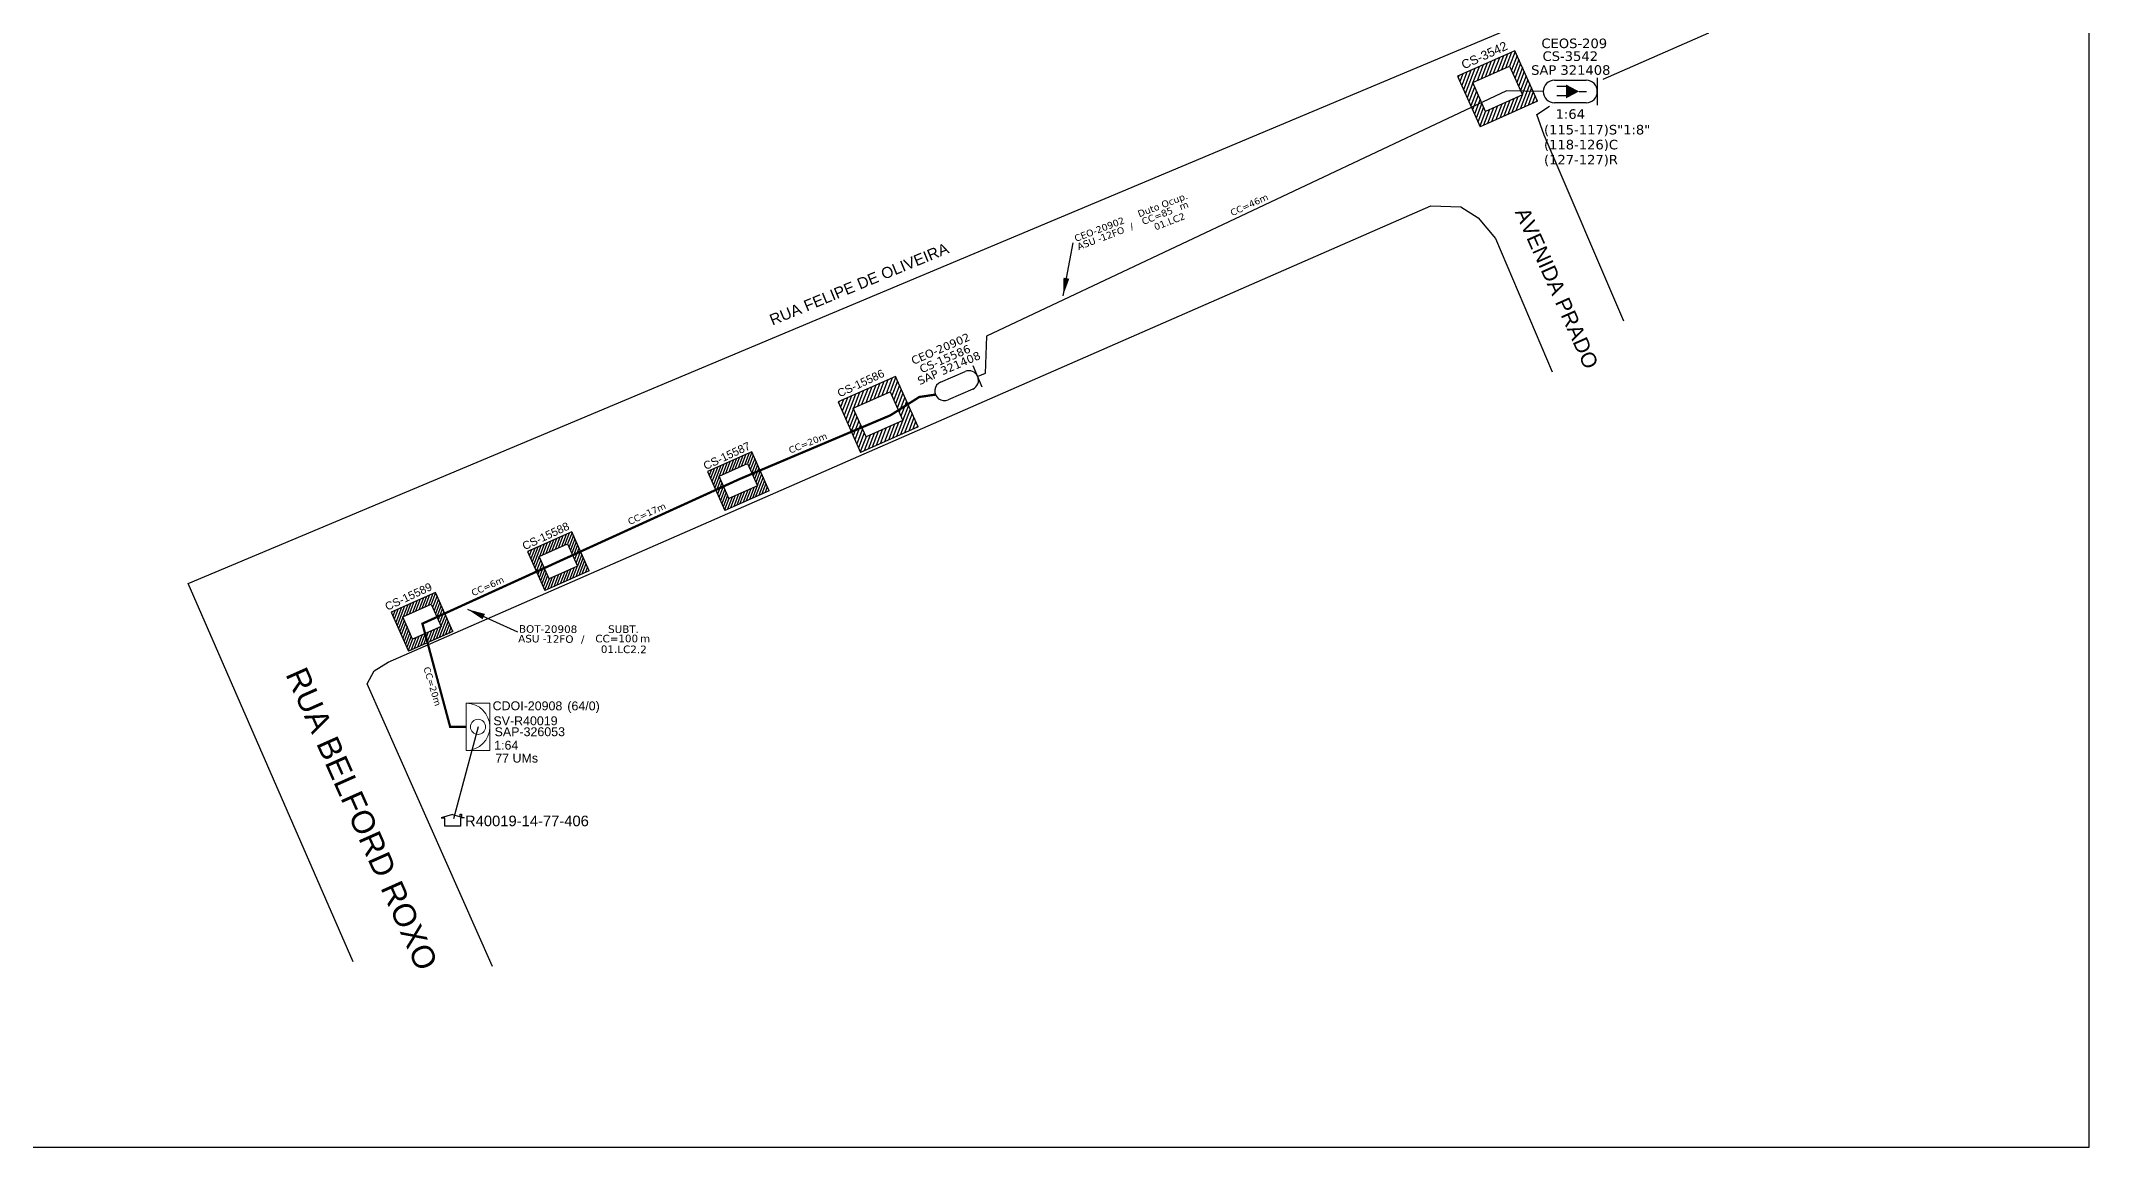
# Model space of a CAD drawing. Extents: x -4 to 837, y 1 to 595.
# Drawn here: x 376.4 to 837.2, y 1.3 to 250 of the extents above; entities that cross this region are included whole.
import ezdxf
from ezdxf.enums import TextEntityAlignment as Align

# ---------------------------------------------------------------- set-up
doc = ezdxf.new("R2010")
doc.units = 0
for name, color, linetype in [('10.0-Cartográfico', 4, 'Continuous'), ('10.1-Caixas Subterrâneas', 5, 'Continuous'), ('20.4-CEOS', 1, 'Continuous'), ('20.5-CEO', 1, 'Continuous'), ('CAP a instalar', 1, 'Continuous'), ('Comprimeto de lance', 7, 'Continuous'), ('label_cabos', 7, 'Continuous'), ('Segmento de Logradouro Texto', 238, 'Continuous'), ('surveys', 7, 'Continuous'), ('surveys legendas', 7, 'Continuous')]:
    doc.layers.add(name, color=color, linetype=linetype)
doc.layers.add("20.0-LEGENDA DOS CDO'S", color=1, linetype='Continuous', lineweight=0)
doc.layers.add('20.1-CDO_INTERIOR', color=1, linetype='Continuous', lineweight=0)
doc.layers.add('DROP DE CLIENTE', color=140, linetype='Continuous', plot=False)
doc.styles.add('ARIAL', font='arial.ttf')
doc.styles.add('siredit', font='verdana.ttf')
doc.linetypes.add('FENCELINE1', pattern='A,0.25,-0.1,[133,ltypeshp.shx,S=0.1,R=0,X=-0.1,Y=0],-0.1,1', length=1.45)
doc.dimstyles.new('CC', dxfattribs={"dimtxt": 0.8, "dimasz": 2, "dimexe": 0.18, "dimexo": 0.0625, "dimgap": 0.09, "dimtad": 0, "dimdec": 0, "dimrnd": 1, "dimzin": 0, "dimdsep": 46, "dimtxsty": 'siredit', "dimblk": 'NONE', "dimcen": 0, "dimse1": 1, "dimse2": 1, "dimsd1": 1, "dimsd2": 1, "dimclrt": 7, "dimadec": 0, "dimazin": 0, "dimtfac": 1, "dimtdec": 0, "dimtofl": 0, "dimtmove": 0, "dimatfit": 3, "dimfxl": 0, "dimtolj": 1, "dimtzin": 0, "dimarcsym": 0})

# ---------------------------------------------------------------- blocks, each defined once
blk = doc.blocks.new('SURVEY_SURVEY')
for p, q in [((0, 0.0000127), (-0.0000126, 0.000009)), ((-0.0000126, 0.000009), (-0.0000086, 0.000009)), ((-0.0000086, 0), (-0.0000086, 0.000009)), ((0.0000086, 0), (-0.0000086, 0)), ((0, 0.0000127), (0.0000126, 0.000009)), ((0.0000084, 0.0000132), (0.0000098, 0.0000132)), ((0.0000084, 0.0000103), (0.0000084, 0.0000132)), ((0.0000126, 0.000009), (0.0000086, 0.000009)), ((0.0000086, 0.000009), (0.0000086, 0)), ((0.0000098, 0.0000132), (0.0000098, 0.0000099))]:
    blk.add_line(p, q)
blk = doc.blocks.new('*U106')
at = {"layer": '20.4-CEOS', "color": 7, "style": 'siredit'}
for tag, p in [('FIBRAS_SPLITTER', (0, 0)), ('FIBRAS_TOP_C', (0, -4.13)), ('RESERVA_FINAIS', (0, -5.46))]:
    blk.add_attdef(tag, p, '', height=1.01, dxfattribs=at)
for tag, p, flags in [('ID_ATIVIDADE', (0, -6.77), 3), ('QTDE', (0, -9.4), 1), ('FATOR', (0, -8.09), 1), ('FID', (0, -10.71), 1)]:
    blk.add_attdef(tag, p, '', height=1.01, dxfattribs=dict(at, flags=flags))
blk = doc.blocks.new('Inst CB DT OCUP CFOA-SM-ASU-120-S-12')
at = {"layer": 'label_cabos', "color": 0, "style": 'siredit'}
for tag, flags, p in [('ID_ATIVIDADE', 3, (1.31, 2.67)), ('FATOR', 1, (11.56, 2.55))]:
    blk.add_attdef(tag, text='', height=1, rotation=359.69, dxfattribs=dict(at, flags=flags)).set_placement(p, align=Align.MIDDLE_CENTER)
for tag, p in [('TIPO_CABO', (1.26, 0)), ('DESTINO_CABO', (3.13, 1.26)), ('CABO', (4.69, -0.05)), ('/', (7.71, -0.05)), ('LANCE', (10.91, 0)), ('TIPO_CABO', (13.11, 1.24)), ('UND', (15.96, 0)), ('FID', (13.15, -1.41))]:
    blk.add_attdef(tag, text='', height=1, rotation=359.69, dxfattribs=at).set_placement(p, align=Align.MIDDLE_CENTER)
blk.add_attdef('QTDE', (12.43, -0.47), '', height=1, rotation=359.69, dxfattribs=at)
blk = doc.blocks.new('_None')
blk = doc.blocks.new('*X84')
at = {"color": 0, "linetype": 'Continuous'}
for p, q in [((-1.25, 0.34099), (-0.49099, 1.1)), ((-1.25, 0.517767), (-0.667767, 1.1)), ((-1.25, 0.694544), (-0.844544, 1.1)), ((-1.25, 0.87132), (-1.02132, 1.1)), ((-1.25, 1.048097), (-1.198097, 1.1)), ((-0.789214, 0.625), (-0.314214, 1.1)), ((-0.612437, 0.625), (-0.137437, 1.1)), ((-0.43566, 0.625), (0.03934, 1.1)), ((-0.258883, 0.625), (0.216117, 1.1)), ((-0.082107, 0.625), (0.392893, 1.1)), ((0.09467, 0.625), (0.56967, 1.1)), ((0.271447, 0.625), (0.746447, 1.1)), ((0.448223, 0.625), (0.923223, 1.1)), ((0.625, 0.625), (1.1, 1.1)), ((0.801777, 0.625), (1.25, 1.073223)), ((0.8035, 0.449947), (1.25, 0.896447)), ((-1.25, 0.164214), (-0.8035, 0.610714)), ((-1.25, -0.012563), (-0.8035, 0.433937)), ((-1.25, -0.18934), (-0.8035, 0.25716)), ((-1.25, -0.366117), (-0.8035, 0.080383)), ((0.8035, 0.27317), (1.25, 0.71967)), ((0.8035, 0.096393), (1.25, 0.542893)), ((0.8035, -0.080383), (1.25, 0.366117)), ((0.8035, -0.25716), (1.25, 0.18934)), ((0.8035, -0.433937), (1.25, 0.012563)), ((-1.25, -0.542893), (-0.8035, -0.096393)), ((-1.25, -0.71967), (-0.8035, -0.27317)), ((-1.25, -0.896447), (-0.8035, -0.449947)), ((-1.25, -1.073223), (-0.801777, -0.625)), ((-1.1, -1.1), (-0.625, -0.625)), ((-0.923223, -1.1), (-0.448223, -0.625)), ((-0.746447, -1.1), (-0.271447, -0.625)), ((-0.56967, -1.1), (-0.09467, -0.625)), ((-0.392893, -1.1), (0.082107, -0.625)), ((-0.216117, -1.1), (0.258883, -0.625)), ((-0.03934, -1.1), (0.43566, -0.625)), ((0.137437, -1.1), (0.612437, -0.625)), ((0.314214, -1.1), (0.789214, -0.625)), ((0.49099, -1.1), (1.25, -0.34099)), ((0.667767, -1.1), (1.25, -0.517767)), ((0.8035, -0.610714), (1.25, -0.164214)), ((0.844544, -1.1), (1.25, -0.694544)), ((1.02132, -1.1), (1.25, -0.87132)), ((1.198097, -1.1), (1.25, -1.048097))]:
    blk.add_line(p, q, dxfattribs=at)

msp = doc.modelspace()

# ---------------------------------------------------------------- linework, layer by layer
for p, q in [((837.17, 1.26), (837.17, 595.26)), ((-3.83, 1.26), (837.17, 1.26))]:
    msp.add_line(p, q)
at = {"layer": '10.0-Cartográfico'}
for points in [[(446.61, 42.87), (409.47, 127.95), (780.48, 283.72)], [(727.82, 241.37), (751.59, 251.8)], [(732.5, 186.94), (714.58, 228.82), (712.96, 233.45), (715.75, 235.31)], [(477.98, 41.85), (449.77, 105.44), (451.37, 108.31), (454.48, 110.27), (689.05, 212.87), (695.84, 212.66), (699.71, 210.21), (703.63, 205.54), (716.41, 175.6)]]:
    msp.add_lwpolyline(points, dxfattribs=at)
at = {"layer": '10.1-Caixas Subterrâneas', "color": 30}
for p, q in [((708.01, 247.79, 0.42), (695.1, 242.04, 0.42)), ((698.5, 240.61, 0.42), (706.8, 244.31, 0.42)), ((706.8, 244.31, 0.42), (709.67, 237.85, 0.42)), ((713.07, 236.42, 0.42), (708.01, 247.79, 0.42)), ((695.1, 242.04, 0.42), (700.16, 230.67, 0.42)), ((701.37, 234.15, 0.42), (698.5, 240.61, 0.42)), ((713.07, 236.42, 0.42), (700.16, 230.67, 0.42)), ((709.67, 237.85, 0.42), (701.37, 234.15, 0.42)), ((568.64, 174.56, 0.42), (555.73, 168.81, 0.42)), ((559.12, 167.38, 0.42), (567.42, 171.08, 0.42)), ((567.42, 171.08, 0.42), (570.3, 164.62, 0.42)), ((573.7, 163.2, 0.42), (568.64, 174.56, 0.42)), ((555.73, 168.81, 0.42), (560.79, 157.44, 0.42)), ((562, 160.93, 0.42), (559.12, 167.38, 0.42)), ((573.7, 163.2, 0.42), (560.79, 157.44, 0.42)), ((570.3, 164.62, 0.42), (562, 160.93, 0.42)), ((536.28, 157.62, 0.32), (526.31, 153.18, 0.32)), ((540.18, 148.85, 0.32), (536.28, 157.62, 0.32)), ((526.31, 153.18, 0.32), (530.22, 144.41, 0.32)), ((528.93, 152.08, 0.32), (535.34, 154.94, 0.32)), ((531.15, 147.1, 0.32), (528.93, 152.08, 0.32)), ((535.34, 154.94, 0.32), (537.56, 149.95, 0.32)), ((540.18, 148.85, 0.32), (530.22, 144.41, 0.32)), ((537.56, 149.95, 0.32), (531.15, 147.1, 0.32)), ((495.81, 139.58, 0.32), (485.84, 135.14, 0.32)), ((499.72, 130.81, 0.32), (495.81, 139.58, 0.32)), ((485.84, 135.14, 0.32), (489.75, 126.37, 0.32)), ((488.46, 134.04, 0.32), (494.87, 136.89, 0.32)), ((490.68, 129.06, 0.32), (488.46, 134.04, 0.32)), ((494.87, 136.89, 0.32), (497.09, 131.91, 0.32)), ((499.72, 130.81, 0.32), (489.75, 126.37, 0.32)), ((497.09, 131.91, 0.32), (490.68, 129.06, 0.32)), ((465.12, 125.99, 0.32), (455.15, 121.55, 0.32)), ((469.02, 117.22, 0.32), (465.12, 125.99, 0.32)), ((455.15, 121.55, 0.32), (459.06, 112.78, 0.32)), ((457.77, 120.45, 0.32), (464.18, 123.3, 0.32)), ((459.99, 115.46, 0.32), (457.77, 120.45, 0.32)), ((464.18, 123.3, 0.32), (466.4, 118.32, 0.32)), ((469.02, 117.22, 0.32), (459.06, 112.78, 0.32)), ((466.4, 118.32, 0.32), (459.99, 115.46, 0.32))]:
    msp.add_line(p, q, dxfattribs=at)
at = {"layer": '20.1-CDO_INTERIOR', "color": 1, "lineweight": 18}
msp.add_lwpolyline([(477.37, 90.43), (477.37, 101.05), (472.06, 101.05), (472.05, 90.43)], close=True, dxfattribs=at)
msp.add_circle((474.71, 95.74), 1.7, dxfattribs=at)
msp.add_arc((472.06, 95.74), 5.31, 269.9724, 89.9724, dxfattribs=at)
at = {"layer": '20.4-CEOS', "color": 7}
for p, q in [((716.91, 241.16), (724.01, 241.16)), ((724.01, 236.1), (716.91, 236.1))]:
    msp.add_line(p, q, dxfattribs=at)
for points in [[(719.62, 239.73), (717.46, 239.73)], [(726.54, 241.68), (726.54, 235.58)], [(719.62, 237.63), (717.46, 237.63)], [(722.42, 238.63), (724.13, 238.63)]]:
    msp.add_lwpolyline(points, dxfattribs=at)
msp.add_lwpolyline([(722.42, 238.63, 0, 3.13, 0), (719.49, 238.63, 3.13, 3.13, 0)], format="xyseb", dxfattribs=at)
for centre, start, end in [((716.91, 238.63), 90, 270), ((724.01, 238.63), 270, 90)]:
    msp.add_arc(centre, 2.53, start, end, dxfattribs=at)
at = {"layer": '20.5-CEO', "color": 5}
for p, q in [((578.76, 173.24), (584.31, 175.64)), ((586.02, 171.68), (580.47, 169.28))]:
    msp.add_line(p, q, dxfattribs=at)
msp.add_lwpolyline([(588.17, 172.13), (586.11, 176.9)], dxfattribs=at)
for centre, start, end in [((585.16, 173.66), 293.3994, 113.3994), ((579.62, 171.26), 113.3994, 293.3994)]:
    msp.add_arc(centre, 2.15, start, end, dxfattribs=at)
at = {"layer": 'CAP a instalar', "color": 7, "linetype": 'FENCELINE1', "ltscale": 5}
for p, q in [((706.12, 238.8), (589.09, 183.58)), ((714.37, 238.63), (706.12, 238.8)), ((589.09, 183.58), (588.79, 175.23)), ((588.79, 175.23), (587.14, 174.52))]:
    msp.add_line(p, q, dxfattribs=at)
at = {"layer": 'CAP a instalar', "linetype": 'FENCELINE1', "ltscale": 5, "const_width": 0.508}
msp.add_lwpolyline([(577.6, 170.45), (573.99, 169.92), (567.49, 165.8), (533.46, 151.42), (492.31, 132.67), (462.2, 118.95), (468.44, 95.74), (472.06, 95.74)], dxfattribs=at)
at = {"layer": 'DROP DE CLIENTE', "elevation": 0.3}
msp.add_lwpolyline([(474.71, 95.74), (469.19, 75.08)], dxfattribs=at)

# ---------------------------------------------------------------- block references
at = {"layer": '10.1-Caixas Subterrâneas', "color": 30}
for p, xscale, yscale, zscale, rotation in [((704.08, 239.23, 0.42), 5.654291791960837, 5.654291791960837, 11.30858358392167, 204.0092285463665), ((564.71, 166, 0.42), 5.654291791960837, 5.654291791960837, 11.30858358392167, 204.0092285463666), ((533.25, 151.02, 0.32), 4.364906448222609, 4.364906448222609, 8.729812896445216, 204.0092285463665), ((492.78, 132.97, 0.32), 4.364906448222609, 4.364906448222609, 8.729812896445216, 204.0092285463665), ((462.09, 119.38, 0.32), 4.364906448222609, 4.364906448222609, 8.729812896445216, 204.0092285463665)]:
    msp.add_blockref('*X84', p, dxfattribs=dict(at, xscale=xscale, yscale=yscale, zscale=zscale, rotation=rotation))
at = {"layer": '20.4-CEOS', "color": 0, "lineweight": 0}
ref = msp.add_blockref('*U106', (714.54, 228.96), dxfattribs=dict(at, xscale=2.125, yscale=2.125, zscale=2.125))
ref.add_attrib('FIBRAS_SPLITTER', '(115-117)S"1:8"', (714.54, 228.96), dxfattribs={"color": 7, "height": 2.1456, "style": 'siredit'})
ref.add_attrib('FIBRAS_TOP_C', '(118-126)C', (714.54, 225.6), dxfattribs={"color": 7, "height": 2.146, "style": 'siredit'})
ref.add_attrib('RESERVA_FINAIS', '(127-127)R', (714.54, 222.21), dxfattribs={"color": 7, "height": 2.146, "style": 'siredit'})
at = {"layer": 'label_cabos', "color": 0, "lineweight": 0}
ref = msp.add_blockref('Inst CB DT OCUP CFOA-SM-ASU-120-S-12', (610.75, 204.08), dxfattribs=dict(at, xscale=1.53, yscale=1.53, zscale=1.53, rotation=21.32946151527813))
ref.add_attrib('DESTINO_CABO', 'CEO-20902', dxfattribs={"color": 0, "height": 1.53, "rotation": 21.0195, "style": 'siredit'}).set_placement((614.51, 207.63), align=Align.MIDDLE_CENTER)
ref.add_attrib('CABO', '12FO', dxfattribs={"color": 0, "height": 1.53, "rotation": 21.0195, "style": 'siredit'}).set_placement((617.46, 206.62), align=Align.MIDDLE_CENTER)
ref.add_attrib('TIPO_CABO', 'Duto Ocup.', dxfattribs={"color": 0, "height": 1.53, "rotation": 21.0195, "style": 'siredit'}).set_placement((628.74, 213.15), align=Align.MIDDLE_CENTER)
ref.add_attrib('/', '/', dxfattribs={"color": 0, "height": 1.53, "rotation": 21.0195, "style": 'siredit'}).set_placement((621.77, 208.3), align=Align.MIDDLE_CENTER)
ref.add_attrib('TIPO_CABO', 'ASU - ', dxfattribs={"color": 0, "height": 1.53, "rotation": 21.0195, "style": 'siredit'}).set_placement((612.55, 204.78), align=Align.MIDDLE_CENTER)
ref.add_attrib('FID', '01.LC2', dxfattribs={"color": 0, "height": 1.53, "rotation": 21.0195, "style": 'siredit'}).set_placement((630.28, 209.39), align=Align.MIDDLE_CENTER)
ref.add_attrib('LANCE', 'CC=', dxfattribs={"color": 0, "height": 1.53, "rotation": 21.0195, "style": 'siredit'}).set_placement((626.3, 210.16), align=Align.MIDDLE_CENTER)
ref.add_attrib('QTDE', '85', (628.73, 210.32), dxfattribs={"color": 0, "height": 1.53, "rotation": 21.0195, "style": 'siredit'})
ref.add_attrib('UND', 'm', dxfattribs={"color": 0, "height": 1.53, "rotation": 21.0195, "style": 'siredit'}).set_placement((633.5, 212.97), align=Align.MIDDLE_CENTER)
ref = msp.add_blockref('Inst CB DT OCUP CFOA-SM-ASU-120-S-12', (485.15, 115.58), dxfattribs=dict(at, xscale=1.7, yscale=1.7, zscale=1.7))
ref.add_attrib('DESTINO_CABO', 'BOT-20908', dxfattribs={"color": 0, "height": 1.7, "rotation": 359.69, "style": 'siredit'}).set_placement((490.48, 117.73), align=Align.MIDDLE_CENTER)
ref.add_attrib('CABO', '12FO', dxfattribs={"color": 0, "height": 1.7, "rotation": 359.69, "style": 'siredit'}).set_placement((493.12, 115.49), align=Align.MIDDLE_CENTER)
ref.add_attrib('TIPO_CABO', 'SUBT.', dxfattribs={"color": 0, "height": 1.7, "rotation": 359.69, "style": 'siredit'}).set_placement((507.44, 117.7), align=Align.MIDDLE_CENTER)
ref.add_attrib('/', '/', dxfattribs={"color": 0, "height": 1.7, "rotation": 359.69, "style": 'siredit'}).set_placement((498.27, 115.49), align=Align.MIDDLE_CENTER)
ref.add_attrib('TIPO_CABO', 'ASU - ', dxfattribs={"color": 0, "height": 1.7, "rotation": 359.69, "style": 'siredit'}).set_placement((487.3, 115.57), align=Align.MIDDLE_CENTER)
ref.add_attrib('FID', '01.LC2.2', dxfattribs={"color": 0, "height": 1.7, "rotation": 359.69, "style": 'siredit'}).set_placement((507.51, 113.18), align=Align.MIDDLE_CENTER)
ref.add_attrib('LANCE', 'CC=', dxfattribs={"color": 0, "height": 1.7, "rotation": 359.69, "style": 'siredit'}).set_placement((503.7, 115.59), align=Align.MIDDLE_CENTER)
ref.add_attrib('QTDE', '100', (506.28, 114.78), dxfattribs={"color": 0, "height": 1.7, "rotation": 359.69, "style": 'siredit'})
ref.add_attrib('UND', 'm', dxfattribs={"color": 0, "height": 1.7, "rotation": 359.69, "style": 'siredit'}).set_placement((512.29, 115.59), align=Align.MIDDLE_CENTER)
at = {"layer": 'surveys', "color": 151, "xscale": 205339.4807011924, "yscale": 205339.4807011924, "zscale": 205339.4807011924}
msp.add_blockref('SURVEY_SURVEY', (468.98, 73.43, 0.3), dxfattribs=at)

# ---------------------------------------------------------------- texts
at = {"layer": '10.1-Caixas Subterrâneas', "color": 30, "style": 'ARIAL'}
for s, height, rotation, p in [('CS-3542', 2, 24.5562, (696.52, 243.57)), ('CS-15586', 1.8, 25.0462, (556.08, 169.81)), ('CS-15587', 1.8, 25.0462, (525.93, 153.48)), ('CS-15588', 1.8, 25.0462, (485.2, 135.45)), ('CS-15589', 1.8, 25.0462, (454.31, 121.83))]:
    msp.add_text(s, height=height, rotation=rotation, dxfattribs=at).set_placement(p)
at = {"layer": "20.0-LEGENDA DOS CDO'S", "color": 1, "style": 'ARIAL'}
for s, rotation, p in [('CDOI-20908', 359.882, (477.99, 99.49)), ('SV-R40019', 0.0276, (478.17, 96.1)), ('1:64', 0.0276, (478.35, 90.61)), ('SAP-326053', 0.0276, (478.44, 93.64)), ('77 UMs', 0.0276, (478.59, 87.71))]:
    msp.add_text(s, height=2, rotation=rotation, dxfattribs=at).set_placement(p)
msp.add_text('(64/0)', height=2, rotation=0.0276, dxfattribs=at).set_placement((498.45, 99.45), align=Align.CENTER)
at = {"layer": '20.4-CEOS', "color": 7, "style": 'siredit'}
for s, p in [('CEOS-209', (721.35, 250.52)), ('SAP 321408', (720.57, 244.52)), ('CS-3542', (720.46, 247.64)), ('1:64', (720.46, 234.62))]:
    msp.add_text(s, height=2.146, dxfattribs=at).set_placement(p, align=Align.TOP_CENTER)
at = {"layer": '20.4-CEOS', "color": 5, "style": 'siredit'}
msp.add_text('CEO-20902', height=1.817, rotation=23.3994, dxfattribs=at).set_placement((578.41, 181.6), align=Align.TOP_CENTER)
at = {"layer": '20.5-CEO', "color": 5, "style": 'siredit'}
for s, p in [('SAP 321408', (580.31, 177.26)), ('CS-15586', (579.41, 179.34))]:
    msp.add_text(s, height=1.825, rotation=23.3994, dxfattribs=at).set_placement(p, align=Align.TOP_CENTER)
at = {"layer": 'Comprimeto de lance', "color": 3, "ltscale": 0.5, "char_height": 1.482, "width": 17.7782, "attachment_point": 5, "style": 'siredit'}
for s, insert, rotation in [('\\A1;CC=46m', (648.22, 213.13), 24.7222), ('\\A1;CC=20m', (548.92, 159.56), 22.0943), ('\\A1;CC=17m', (512.68, 143.67), 24.34), ('\\A1;CC=6m', (476.88, 127.37), 24.34), ('\\A1;CC=20m', (464.43, 104.85), 286.9568)]:
    msp.add_mtext(s, dxfattribs=dict(at, insert=insert, rotation=rotation))
at = {"layer": 'Segmento de Logradouro Texto', "color": 7, "style": 'ARIAL'}
for s, height, rotation, p in [('AVENIDA PRADO', 3.3968, 293.9768, (707.95, 211.53)), ('RUA FELIPE DE OLIVEIRA', 2.4938, 22.3432, (540.95, 185.96)), ('RUA BELFORD ROXO', 5.0904, 293.9768, (431.32, 107.6))]:
    msp.add_text(s, height=height, rotation=rotation, dxfattribs=at).set_placement(p)
at = {"layer": 'surveys legendas', "color": 0, "style": 'ARIAL'}
msp.add_text('R40019-14-77-406', height=2.3765, dxfattribs=at).set_placement((471.78, 73.4, 0.3))

# ---------------------------------------------------------------- leaders
at = {"layer": 'label_cabos'}
for points in [[(606.34, 192.7), (608.59, 204.55)], [(472.35, 122.18), (483.59, 117.14)]]:
    msp.add_leader(points, dimstyle='CC', override={"dimasz": 4}, dxfattribs=at)

doc.saveas('drawing.dxf')
